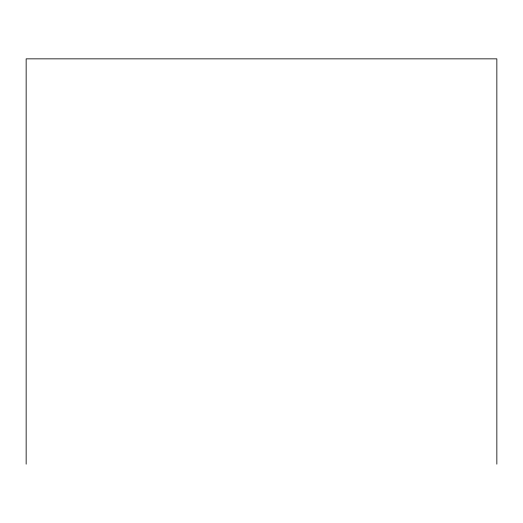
<?xml version="1.0" encoding="UTF-8"?>
<svg xmlns="http://www.w3.org/2000/svg" width="523" height="523" viewBox="0 0 523 523"><rect width="100%" height="100%" fill="white"/><g stroke="black" fill="none" stroke-linecap="round" stroke-linejoin="round"><path stroke-width="0.78" d="M496.85 464.149L496.85 58.851L26.15 58.851L26.15 464.149"/></g></svg>
